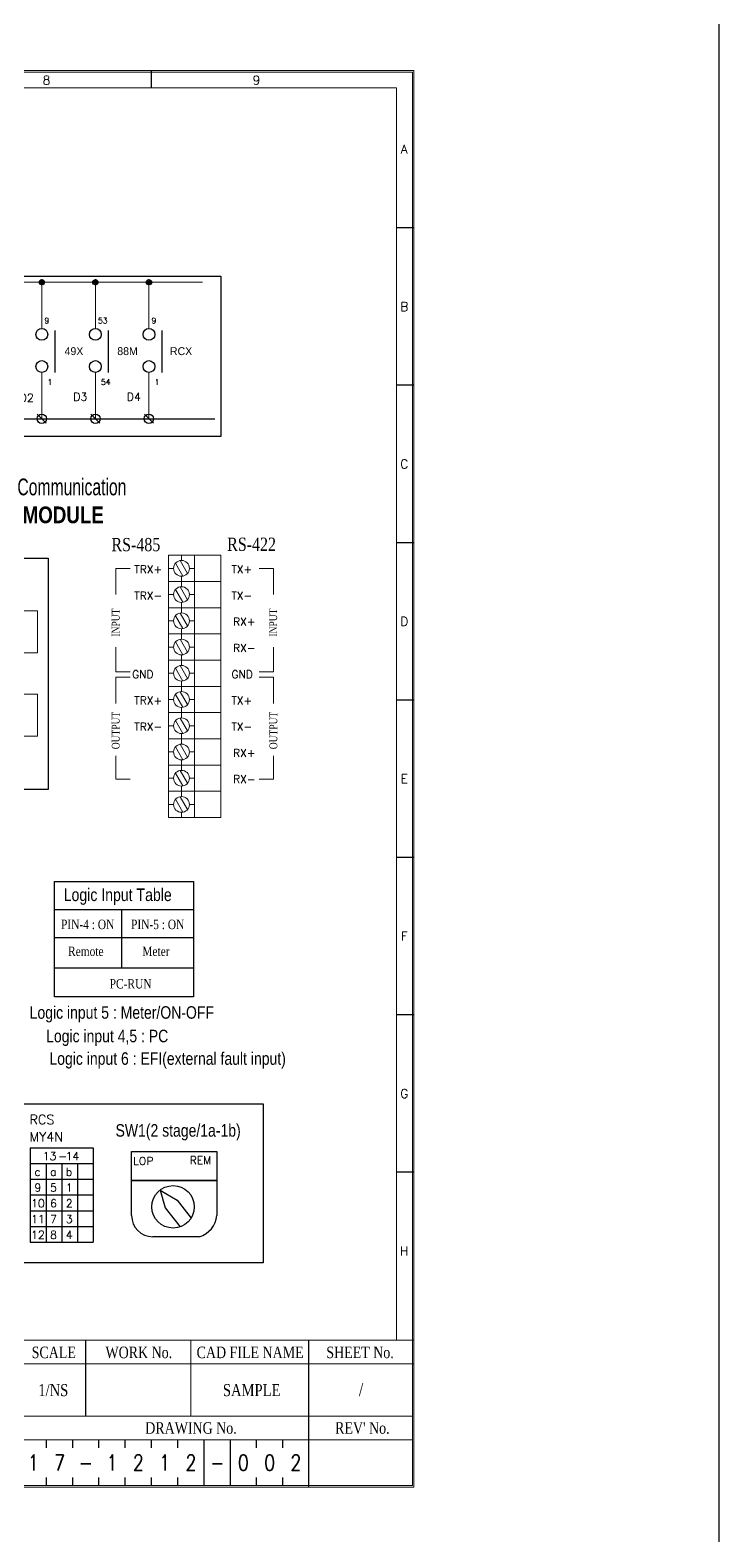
# Model space of a CAD drawing. Header units: millimetres. Extents: x 107 to 2900, y 85 to 3996.
# Drawn here: x 2617 to 2900, y 1944 to 2563 of the extents above; entities that cross this region are included whole.
import ezdxf
from ezdxf.enums import TextEntityAlignment as Align

# ---------------------------------------------------------------- set-up
doc = ezdxf.new("R2010")
doc.units = ezdxf.units.MM
doc.linetypes.add('DASHED2', pattern=[0.375, 0.25, -0.125])
for name, color, linetype in [('20', 2, 'Continuous'), ('30', 3, 'Continuous'), ('40', 4, 'Continuous'), ('70', 7, 'Continuous')]:
    doc.layers.add(name, color=color, linetype=linetype)
doc.styles.add('ROMANS', font='ROMANS.shx', dxfattribs={"width": 0.7})
doc.styles.add('SD', font='ROMAND.shx', dxfattribs={"width": 0.8})
doc.styles.add('SIMPLEX', font='SIMPLEX')
doc.styles.add('SS', font='batang.ttc', dxfattribs={"width": 0.8})
doc.styles.get("Standard").update_dxf_attribs({"font": 'BareunDotumPro1.ttf'})
doc.styles.add('STYLE2', font='romant.shx')
doc.styles.add('굴림체', font='arial.ttf')

msp = doc.modelspace()

# ---------------------------------------------------------------- hatches: boundary and pattern name
at = {"layer": '70'}
h = msp.add_hatch(dxfattribs=at)
h.set_pattern_fill('ANSI33', color=256, scale=2.16, style=0)
h.set_pattern_definition([(45, (4362.48546, 1871.10394), (-0.38183766, 0.38183766), []), (45, (4362.8673, 1871.10394), (-0.38183766, 0.38183766), [0.27, -0.135])])
h.paths.add_polyline_path([(2621.94, 2460.705, 0.4142136), (2620.86, 2459.625, 0.4142136), (2621.94, 2458.545)])
h.paths.add_polyline_path([(2621.94, 2460.705), (2621.94, 2459.625), (2623.02, 2459.625, 0.4142136)])
h.paths.add_polyline_path([(2623.02, 2459.625), (2621.94, 2459.625), (2621.94, 2458.545, 0.4142136)])
h = msp.add_hatch(dxfattribs=at)
h.set_pattern_fill('ANSI33', color=256, scale=2.16, style=0)
h.set_pattern_definition([(45, (4384.5182, 1871.10394), (-0.38183766, 0.38183766), []), (45, (4384.90004, 1871.10394), (-0.38183766, 0.38183766), [0.27, -0.135])])
h.paths.add_polyline_path([(2643.973, 2460.705, 0.4142136), (2642.893, 2459.625, 0.4142136), (2643.973, 2458.545)])
h.paths.add_polyline_path([(2643.973, 2460.705), (2643.973, 2459.625), (2645.053, 2459.625, 0.4142136)])
h.paths.add_polyline_path([(2645.053, 2459.625), (2643.973, 2459.625), (2643.973, 2458.545, 0.4142136)])
h = msp.add_hatch(dxfattribs=at)
h.set_pattern_fill('ANSI33', color=256, scale=2.16, style=0)
h.set_pattern_definition([(45, (4406.55095, 1871.10394), (-0.38183766, 0.38183766), []), (45, (4406.9328, 1871.10394), (-0.38183766, 0.38183766), [0.27, -0.135])])
h.paths.add_polyline_path([(2666.006, 2460.705, 0.4142136), (2664.926, 2459.625, 0.4142136), (2666.006, 2458.545)])
h.paths.add_polyline_path([(2666.006, 2460.705), (2666.006, 2459.625), (2667.086, 2459.625, 0.4142136)])
h.paths.add_polyline_path([(2667.086, 2459.625), (2666.006, 2459.625), (2666.006, 2458.545, 0.4142136)])

# ---------------------------------------------------------------- linework, layer by layer
at = {"color": 0, "lineweight": 15}
msp.add_line((2688.039, 2459.625), (2599.897, 2459.625), dxfattribs=at)
at = {"color": 0}
for p, q in [((2627.237, 2439.767), (2627.237, 2422.495)), ((2649.269, 2439.767), (2649.269, 2422.495)), ((2671.302, 2439.767), (2671.302, 2422.495)), ((2623.783, 2401.57), (2620.076, 2405.323)), ((2645.816, 2401.57), (2642.109, 2405.323)), ((2667.848, 2401.57), (2664.142, 2405.323))]:
    msp.add_line(p, q, dxfattribs=at)
at = {"linetype": 'DASHED2'}
msp.add_line((2582.784, 2403.446), (2693.063, 2403.446), dxfattribs=at)
for p, q in [((2627.116, 2165.412), (2627.116, 2212.922)), ((2627.116, 2212.922), (2684.349, 2212.922)), ((2684.349, 2212.922), (2684.349, 2165.412)), ((2627.116, 2201.39), (2684.349, 2201.39)), ((2654.809, 2177.405), (2654.809, 2201.39)), ((2627.116, 2189.859), (2684.349, 2189.859)), ((2627.116, 2177.405), (2684.349, 2177.405)), ((2684.349, 2165.412), (2627.116, 2165.412)), ((2617.2, 2103.297), (2617.2, 2064.417)), ((2617.2, 2103.297), (2643.12, 2103.297)), ((2643.12, 2103.297), (2643.12, 2064.417)), ((2617.2, 2096.817), (2643.12, 2096.817)), ((2623.68, 2096.817), (2623.68, 2064.417)), ((2630.16, 2096.817), (2630.16, 2064.417)), ((2636.64, 2096.817), (2636.64, 2064.417)), ((2617.2, 2090.337), (2643.12, 2090.337)), ((2658.866, 2089.822), (2694.004, 2089.822)), ((2658.866, 2075.35), (2658.866, 2089.822)), ((2694.004, 2089.822), (2694.004, 2075.413)), ((2617.2, 2083.857), (2643.12, 2083.857)), ((2670.571, 2085.868), (2672.709, 2078.538)), ((2670.571, 2085.868), (2677.56, 2081.735)), ((2617.2, 2077.377), (2643.12, 2077.377)), ((2672.709, 2078.538), (2678.79, 2070.708)), ((2677.56, 2081.735), (2683.326, 2074.309)), ((2617.2, 2070.897), (2643.12, 2070.897)), ((2617.2, 2064.417), (2643.12, 2064.417)), ((2686.789, 2066.673), (2667.618, 2066.673))]:
    msp.add_line(p, q)
for points in [[(1879.826, 3363.289), (2900.497, 3363.289), (2900.497, 85.223), (1879.826, 85.223)], [(2658.866, 2101.762), (2694.004, 2101.762), (2694.004, 2089.822), (2658.866, 2089.822)]]:
    msp.add_lwpolyline(points, close=True)
at = {"color": 1}
msp.add_lwpolyline([(2579.825, 2462.187), (2695.554, 2462.187), (2695.554, 2396.153), (2579.825, 2396.153)], close=True, dxfattribs=at)
at = {"color": 3}
msp.add_lwpolyline([(2499.842, 2121.398), (2713.035, 2121.398), (2713.035, 2055.947), (2499.842, 2055.947)], close=True, dxfattribs=at)
at = {"color": 0}
for centre, radius in [((2621.94, 2438.147), 2.43), ((2643.973, 2438.147), 2.43), ((2666.006, 2438.147), 2.43), ((2621.94, 2424.925), 2.43), ((2643.973, 2424.925), 2.43), ((2666.006, 2424.925), 2.43), ((2621.93, 2403.446), 1.924), ((2643.962, 2403.446), 1.924), ((2665.995, 2403.446), 1.924)]:
    msp.add_circle(centre, radius, dxfattribs=at)
msp.add_circle((2675.931, 2078.966), 8.739)
for centre, radius, start, end in [((2667.618, 2075.413), 8.739, 180, 270), ((2683.735, 2076.542), 10.33, 287.196567, 353.724242)]:
    msp.add_arc(centre, radius, start, end)
at = {"layer": '20', "color": 0, "lineweight": 13}
msp.add_lwpolyline([(1961.375, 2024.09), (1961.375, 2539.682), (2767.919, 2539.682), (2767.919, 2024.09)], dxfattribs=at)
at = {"layer": '30', "color": 0}
for p, q in [((2667.047, 2539.682), (2667.047, 2546.81)), ((2775.047, 2482.01), (2767.919, 2482.01)), ((2775.047, 2417.21), (2767.919, 2417.21)), ((2775.047, 2352.41), (2767.919, 2352.41)), ((2775.047, 2287.61), (2767.919, 2287.61)), ((2775.047, 2222.81), (2767.919, 2222.81)), ((2775.047, 2158.01), (2767.919, 2158.01)), ((2775.047, 2093.21), (2767.919, 2093.21))]:
    msp.add_line(p, q, dxfattribs=at)
at = {"layer": '40', "color": 0}
for p, q in [((2640.047, 1992.77), (2640.047, 2024.09)), ((2731.847, 1992.77), (2731.847, 2024.09)), ((2731.847, 1963.61), (2731.847, 1992.77)), ((2623.847, 1979.81), (2623.847, 1983.05)), ((2634.647, 1979.81), (2634.647, 1983.05)), ((2645.447, 1979.81), (2645.447, 1983.05)), ((2656.247, 1979.81), (2656.247, 1983.05)), ((2667.047, 1979.81), (2667.047, 1983.05)), ((2677.879, 1979.81), (2677.879, 1983.05)), ((2688.793, 1964.258), (2688.793, 1983.05)), ((2699.593, 1964.258), (2699.593, 1983.05)), ((2710.247, 1979.81), (2710.247, 1983.05)), ((2721.047, 1979.81), (2721.047, 1983.05)), ((2623.847, 1964.258), (2623.847, 1967.498)), ((2634.647, 1964.258), (2634.647, 1967.498)), ((2645.447, 1964.258), (2645.447, 1967.498)), ((2656.247, 1964.258), (2656.247, 1967.498)), ((2667.047, 1964.258), (2667.047, 1967.498)), ((2677.879, 1964.258), (2677.879, 1967.498)), ((2710.247, 1964.258), (2710.247, 1967.498)), ((2721.047, 1964.258), (2721.047, 1967.498))]:
    msp.add_line(p, q, dxfattribs=at)
at = {"layer": '40', "color": 0, "lineweight": 13}
for p, q in [((2683.247, 1992.77), (2683.247, 2024.09)), ((2775.047, 2014.37), (2451.047, 2014.37)), ((2774.615, 1992.77), (2451.047, 1992.77)), ((2774.615, 1983.05), (2451.047, 1983.05))]:
    msp.add_line(p, q, dxfattribs=at)
at = {"layer": '70', "lineweight": 15}
for p, q in [((2621.94, 2459.625), (2621.94, 2440.577)), ((2643.973, 2459.625), (2643.973, 2440.577)), ((2666.006, 2459.625), (2666.006, 2440.577)), ((2621.93, 2422.495), (2621.93, 2403.446)), ((2643.962, 2422.495), (2643.962, 2403.446)), ((2665.995, 2422.495), (2665.995, 2403.446)), ((2695.591, 2347.238), (2673.991, 2347.238)), ((2673.991, 2347.238), (2673.991, 2336.438)), ((2676.929, 2343.944), (2679.983, 2338.653)), ((2678.799, 2345.024), (2681.854, 2339.733)), ((2679.391, 2347.238), (2679.391, 2345.078)), ((2684.791, 2347.238), (2684.791, 2336.438)), ((2695.591, 2347.238), (2695.591, 2336.438)), ((2658.234, 2341.838), (2652.391, 2341.838)), ((2652.391, 2341.838), (2652.391, 2331.038)), ((2676.151, 2341.838), (2673.991, 2341.838)), ((2679.391, 2338.598), (2679.391, 2336.438)), ((2684.791, 2341.838), (2682.631, 2341.838)), ((2711.349, 2341.838), (2717.191, 2341.838)), ((2717.191, 2341.838), (2717.191, 2331.038)), ((2695.591, 2336.438), (2673.991, 2336.438)), ((2695.591, 2336.438), (2673.991, 2336.438)), ((2673.991, 2336.438), (2673.991, 2325.638)), ((2676.151, 2331.038), (2673.991, 2331.038)), ((2676.929, 2333.144), (2679.983, 2327.853)), ((2678.799, 2334.224), (2681.854, 2328.933)), ((2679.391, 2336.438), (2679.391, 2334.278)), ((2684.791, 2331.038), (2682.631, 2331.038)), ((2684.791, 2336.438), (2684.791, 2325.638)), ((2695.591, 2336.438), (2695.591, 2325.638)), ((2695.591, 2325.638), (2673.991, 2325.638)), ((2695.591, 2325.638), (2673.991, 2325.638)), ((2673.991, 2325.638), (2673.991, 2314.838)), ((2679.391, 2327.798), (2679.391, 2325.638)), ((2679.391, 2325.638), (2679.391, 2323.478)), ((2684.791, 2325.638), (2684.791, 2314.838)), ((2695.591, 2325.638), (2695.591, 2314.838)), ((2676.151, 2320.238), (2673.991, 2320.238)), ((2676.929, 2322.344), (2679.983, 2317.053)), ((2678.799, 2323.424), (2681.854, 2318.133)), ((2684.791, 2320.238), (2682.631, 2320.238)), ((2673.991, 2314.838), (2673.991, 2304.038)), ((2695.591, 2314.838), (2673.991, 2314.838)), ((2695.591, 2314.838), (2673.991, 2314.838)), ((2678.799, 2312.624), (2681.854, 2307.333)), ((2679.391, 2316.998), (2679.391, 2314.838)), ((2679.391, 2314.838), (2679.391, 2312.678)), ((2684.791, 2314.838), (2684.791, 2304.038)), ((2695.591, 2314.838), (2695.591, 2304.038)), ((2652.391, 2309.438), (2652.391, 2299.3)), ((2676.151, 2309.438), (2673.991, 2309.438)), ((2676.929, 2311.544), (2679.983, 2306.253)), ((2679.391, 2306.198), (2679.391, 2304.038)), ((2684.791, 2309.438), (2682.631, 2309.438)), ((2717.191, 2309.438), (2717.191, 2299.3)), ((2695.591, 2304.038), (2673.991, 2304.038)), ((2695.591, 2304.038), (2673.991, 2304.038)), ((2673.991, 2304.038), (2673.991, 2293.238)), ((2676.929, 2300.744), (2679.983, 2295.453)), ((2678.799, 2301.824), (2681.854, 2296.533)), ((2679.391, 2304.038), (2679.391, 2301.878)), ((2684.791, 2304.038), (2684.791, 2293.238)), ((2695.591, 2304.038), (2695.591, 2293.238)), ((2658.234, 2299.3), (2652.391, 2299.3)), ((2658.234, 2297.052), (2652.391, 2297.052)), ((2652.391, 2297.052), (2652.391, 2286.252)), ((2676.151, 2298.638), (2673.991, 2298.638)), ((2679.391, 2295.398), (2679.391, 2293.238)), ((2684.791, 2298.638), (2682.631, 2298.638)), ((2711.349, 2299.3), (2717.191, 2299.3)), ((2711.349, 2297.052), (2717.191, 2297.052)), ((2717.191, 2297.052), (2717.191, 2286.252)), ((2695.591, 2293.238), (2673.991, 2293.238)), ((2695.591, 2293.238), (2673.991, 2293.238)), ((2673.991, 2293.238), (2673.991, 2282.438)), ((2676.151, 2287.838), (2673.991, 2287.838)), ((2676.929, 2289.944), (2679.983, 2284.653)), ((2678.799, 2291.024), (2681.854, 2285.733)), ((2679.391, 2293.238), (2679.391, 2291.078)), ((2684.791, 2287.838), (2682.631, 2287.838)), ((2684.791, 2293.238), (2684.791, 2282.438)), ((2695.591, 2293.238), (2695.591, 2282.438)), ((2695.591, 2282.438), (2673.991, 2282.438)), ((2695.591, 2282.438), (2673.991, 2282.438)), ((2673.991, 2282.438), (2673.991, 2271.638)), ((2679.391, 2284.598), (2679.391, 2282.438)), ((2679.391, 2282.438), (2679.391, 2280.278)), ((2684.791, 2282.438), (2684.791, 2271.638)), ((2695.591, 2282.438), (2695.591, 2271.638)), ((2676.151, 2277.038), (2673.991, 2277.038)), ((2676.929, 2279.144), (2679.983, 2273.853)), ((2678.799, 2280.224), (2681.854, 2274.933)), ((2684.791, 2277.038), (2682.631, 2277.038)), ((2695.591, 2271.638), (2673.991, 2271.638)), ((2695.591, 2271.638), (2673.991, 2271.638)), ((2673.991, 2271.638), (2673.991, 2260.838)), ((2678.799, 2269.424), (2681.854, 2264.133)), ((2679.391, 2273.798), (2679.391, 2271.638)), ((2679.391, 2271.638), (2679.391, 2269.478)), ((2684.791, 2271.638), (2684.791, 2260.838)), ((2695.591, 2271.638), (2695.591, 2260.838)), ((2652.391, 2264.652), (2652.391, 2255.074)), ((2676.151, 2266.238), (2673.991, 2266.238)), ((2676.929, 2268.344), (2679.983, 2263.053)), ((2679.391, 2262.998), (2679.391, 2260.838)), ((2684.791, 2266.238), (2682.631, 2266.238)), ((2717.191, 2264.652), (2717.191, 2255.074)), ((2695.591, 2260.838), (2673.991, 2260.838)), ((2695.591, 2260.838), (2673.991, 2260.838)), ((2695.591, 2260.838), (2673.991, 2260.838)), ((2673.991, 2260.838), (2673.991, 2250.038)), ((2676.929, 2257.544), (2679.983, 2252.253)), ((2678.799, 2258.624), (2681.854, 2253.333)), ((2679.391, 2260.838), (2679.391, 2258.678)), ((2684.791, 2260.838), (2684.791, 2250.038)), ((2695.591, 2260.838), (2695.591, 2250.038)), ((2658.234, 2255.074), (2652.391, 2255.074)), ((2676.151, 2255.438), (2673.991, 2255.438)), ((2679.391, 2252.198), (2679.391, 2250.038)), ((2684.791, 2255.438), (2682.631, 2255.438)), ((2711.349, 2255.074), (2717.191, 2255.074)), ((2695.591, 2250.038), (2673.991, 2250.038)), ((2695.591, 2250.038), (2673.991, 2250.038)), ((2673.991, 2250.038), (2673.991, 2239.238)), ((2676.151, 2244.638), (2673.991, 2244.638)), ((2676.929, 2246.744), (2679.983, 2241.453)), ((2678.799, 2247.824), (2681.854, 2242.533)), ((2679.391, 2250.038), (2679.391, 2247.878)), ((2684.791, 2244.638), (2682.631, 2244.638)), ((2684.791, 2250.038), (2684.791, 2239.238)), ((2695.591, 2250.038), (2695.591, 2239.238)), ((2695.591, 2239.238), (2673.991, 2239.238)), ((2679.391, 2241.398), (2679.391, 2239.238))]:
    msp.add_line(p, q, dxfattribs=at)
at = {"layer": '70', "lineweight": 30}
for p, q in [((2589.854, 2346.007), (2624.479, 2346.007)), ((2624.479, 2346.007), (2624.479, 2250.789)), ((2624.479, 2250.789), (2589.854, 2250.789))]:
    msp.add_line(p, q, dxfattribs=at)
at = {"layer": '70', "color": 4, "lineweight": 15}
for p, q in [((2594.182, 2324.367), (2620.151, 2324.367)), ((2620.151, 2324.367), (2620.151, 2307.054)), ((2620.151, 2307.054), (2594.182, 2307.054)), ((2594.182, 2290.093), (2620.151, 2290.093)), ((2620.151, 2290.093), (2620.151, 2272.78)), ((2620.151, 2272.78), (2594.182, 2272.78))]:
    msp.add_line(p, q, dxfattribs=at)
at = {"layer": '70', "color": 0, "lineweight": 13}
msp.add_line((1954.247, 2024.09), (2775.047, 2024.09), dxfattribs=at)
for points in [[(2775.047, 1963.61), (1954.247, 1963.61), (1954.247, 2546.81), (2775.047, 2546.81)], [(2774.399, 1964.258), (1954.895, 1964.258), (1954.895, 2546.162), (2774.399, 2546.162)]]:
    msp.add_lwpolyline(points, close=True, dxfattribs=at)
at = {"layer": '70'}
for centre in [(2621.94, 2459.625), (2643.973, 2459.625), (2666.006, 2459.625)]:
    msp.add_circle(centre, 1.08, dxfattribs=at)
at = {"layer": '70', "lineweight": 15}
for centre in [(2679.391, 2341.838), (2679.391, 2331.038), (2679.391, 2320.238), (2679.391, 2309.438), (2679.391, 2298.638), (2679.391, 2287.838), (2679.391, 2277.038), (2679.391, 2266.238), (2679.391, 2255.438), (2679.391, 2244.638)]:
    msp.add_circle(centre, 3.24, dxfattribs=at)
at = {"layer": '70', "color": 0}
for points in [[(2744.81, 2543.143), (2744.94, 2543.143), (2744.875, 2543.532)], [(2744.81, 2021.849), (2744.94, 2021.849), (2744.875, 2021.46)]]:
    msp.add_solid(points, dxfattribs=at)

# ---------------------------------------------------------------- texts
at = {"color": 0, "style": 'STYLE2'}
for s, height, p in [('9', 2.306, (2623.005, 2442.678)), ('53', 2.3063, (2645.038, 2442.678)), ('9', 2.306, (2667.071, 2442.678)), ('1', 2.306, (2624.262, 2417.399)), ('54', 2.3063, (2646.295, 2417.399)), ('1', 2.306, (2668.328, 2417.399)), ('D2', 3.2947, (2612.819, 2410.376)), ('D3', 3.2947, (2634.852, 2410.848)), ('D4', 3.2947, (2656.885, 2410.848)), ('TRX+', 3.211, (2659.991, 2339.824)), ('TX+', 3.211, (2699.959, 2339.824)), ('TRX-', 3.211, (2659.991, 2329.024)), ('TX-', 3.211, (2699.959, 2329.024)), ('RX+', 3.211, (2700.601, 2318.245)), ('RX-', 3.211, (2700.601, 2307.445)), ('GND', 3.211, (2659.043, 2296.645)), ('GND', 3.211, (2699.989, 2296.645)), ('TRX+', 3.211, (2659.991, 2285.824)), ('TX+', 3.211, (2699.959, 2285.824)), ('TRX-', 3.211, (2659.991, 2275.024)), ('TX-', 3.211, (2699.959, 2275.024)), ('RX+', 3.211, (2700.601, 2264.245)), ('RX-', 3.211, (2700.601, 2253.445)), ('13', 3.2947, (2622.278, 2098.212)), ('-', 3.295, (2628.669, 2098.212)), ('14', 3.2947, (2631.712, 2098.212)), ('LOP', 3.211, (2659.566, 2096.251)), ('REM', 3.211, (2682.797, 2096.568)), ('c', 3.295, (2618.854, 2091.732)), ('a', 3.295, (2625.334, 2091.732)), ('b', 3.295, (2631.814, 2091.732)), ('9', 3.295, (2618.854, 2085.252)), ('5', 3.295, (2625.334, 2085.252)), ('1', 3.295, (2631.814, 2085.252)), ('10', 3.2947, (2617.498, 2078.772)), ('6', 3.295, (2625.334, 2078.772)), ('2', 3.295, (2631.814, 2078.772)), ('11', 3.2947, (2617.498, 2072.292)), ('7', 3.295, (2625.334, 2072.292)), ('3', 3.295, (2631.814, 2072.292)), ('12', 3.2947, (2617.498, 2065.812)), ('8', 3.295, (2625.334, 2065.812)), ('4', 3.295, (2631.814, 2065.812))]:
    msp.add_text(s, height=height, dxfattribs=at).set_placement(p)
at = {"color": 0, "linetype": 'Continuous'}
for s, p in [('49X', (2635.165, 2431.259)), ('88M', (2657.198, 2431.259)), ('RCX', (2679.231, 2431.259))]:
    msp.add_text(s, height=3.24, dxfattribs=at).set_placement(p, align=Align.MIDDLE)
at = {"color": 0, "width": 0.8}
for s, height, style, p in [('RS-485', 5.4432, 'SS', (2650.579, 2348.909)), ('RS-422', 5.4432, 'SS', (2698.193, 2349.042)), ('Logic Input Table', 5.184, '굴림체', (2630.94, 2204.862)), ('PIN-4 : ON', 3.888, 'SS', (2629.838, 2193.318)), ('PIN-5 : ON', 3.888, 'SS', (2658.641, 2193.318)), ('Remote', 3.888, 'SS', (2632.73, 2182.251)), ('Meter', 3.888, 'SS', (2663.271, 2182.251)), ('PC-RUN', 3.888, 'SS', (2649.845, 2168.871)), ('SW1(2 stage/1a-1b)', 5.1516, '굴림체', (2652.256, 2107.864))]:
    msp.add_text(s, height=height, dxfattribs=dict(at, style=style)).set_placement(p)
at = {"color": 0, "style": 'SS', "width": 0.8}
for s, p in [('INPUT', (2653.937, 2313.749)), ('INPUT', (2718.736, 2313.749)), ('OUTPUT', (2653.937, 2267.365)), ('OUTPUT', (2718.809, 2267.365))]:
    msp.add_text(s, height=3.24, rotation=90, dxfattribs=at).set_placement(p)
at = {"color": 3, "style": '굴림체', "width": 0.8}
for s, p in [('        Logic input 5 : Meter/ON-OFF', (2604.135, 2156.423)), ('   Logic input 4,5 : PC ', (2618.909, 2146.725)), ('  Logic input 6 : EFI(external fault input)', (2621.864, 2137.449))]:
    msp.add_text(s, height=5.1516, dxfattribs=at).set_placement(p)
at = {"style": 'STYLE2'}
for s, p in [('RCS', (2616.857, 2112.981)), ('MY4N', (2616.857, 2105.923))]:
    msp.add_text(s, height=3.8532, dxfattribs=at).set_placement(p)
at = {"color": 0, "style": 'SD', "width": 0.8}
for s, p in [('1', (2618.447, 1973.654)), ('7', (2629.247, 1973.654)), ('-', (2640.047, 1973.654)), ('1', (2650.847, 1973.654)), ('2', (2661.647, 1973.654)), ('1', (2672.447, 1973.654)), ('2', (2683.279, 1973.654)), ('-', (2694.193, 1973.654)), ('0', (2704.847, 1973.654)), ('0', (2715.647, 1973.654)), ('2', (2726.447, 1973.654))]:
    msp.add_text(s, height=6.48, dxfattribs=at).set_placement(p, align=Align.MIDDLE)
at = {"layer": '30', "color": 0, "style": 'SIMPLEX'}
for s, p in [('8', (2623.847, 2542.823)), ('9', (2710.247, 2542.823)), ('A', (2771.051, 2514.41)), ('B', (2771.051, 2449.61)), ('C', (2771.051, 2384.81)), ('D', (2771.051, 2320.01)), ('E', (2771.051, 2255.21)), ('F', (2771.051, 2190.41)), ('G', (2771.051, 2125.61)), ('H', (2771.051, 2060.81))]:
    msp.add_text(s, height=3.672, dxfattribs=at).set_placement(p, align=Align.MIDDLE)
at = {"layer": '40', "color": 0, "style": 'SS', "width": 0.8}
for s, height, p in [('SCALE', 4.752, (2626.857, 2016.681)), ('WORK No.', 4.752, (2661.841, 2016.681)), ('CAD FILE NAME', 4.752, (2707.637, 2016.681)), ('SHEET No.', 4.752, (2752.863, 2016.681)), ('1/NS', 4.968, (2626.638, 2001.039)), ('SAMPLE', 4.968, (2708.268, 2001.039)), ('/', 5.4, (2753.289, 2001.039)), ('DRAWING No.', 4.752, (2683.305, 1985.564)), ("REV' No.", 4.752, (2753.817, 1985.564))]:
    msp.add_text(s, height=height, dxfattribs=at).set_placement(p, align=Align.CENTER)
at = {"layer": '70', "lineweight": 13, "insert": (2611.877, 2378.812), "char_height": 6.89687, "width": 59.48016, "attachment_point": 1, "style": 'ROMANS'}
msp.add_mtext('{\\fMoeumT R|b0|i0|c129|p18;Communication\\P\\fArial Black|b0|i0|c0|p34; MODULE}', dxfattribs=at)

doc.saveas('drawing.dxf')
